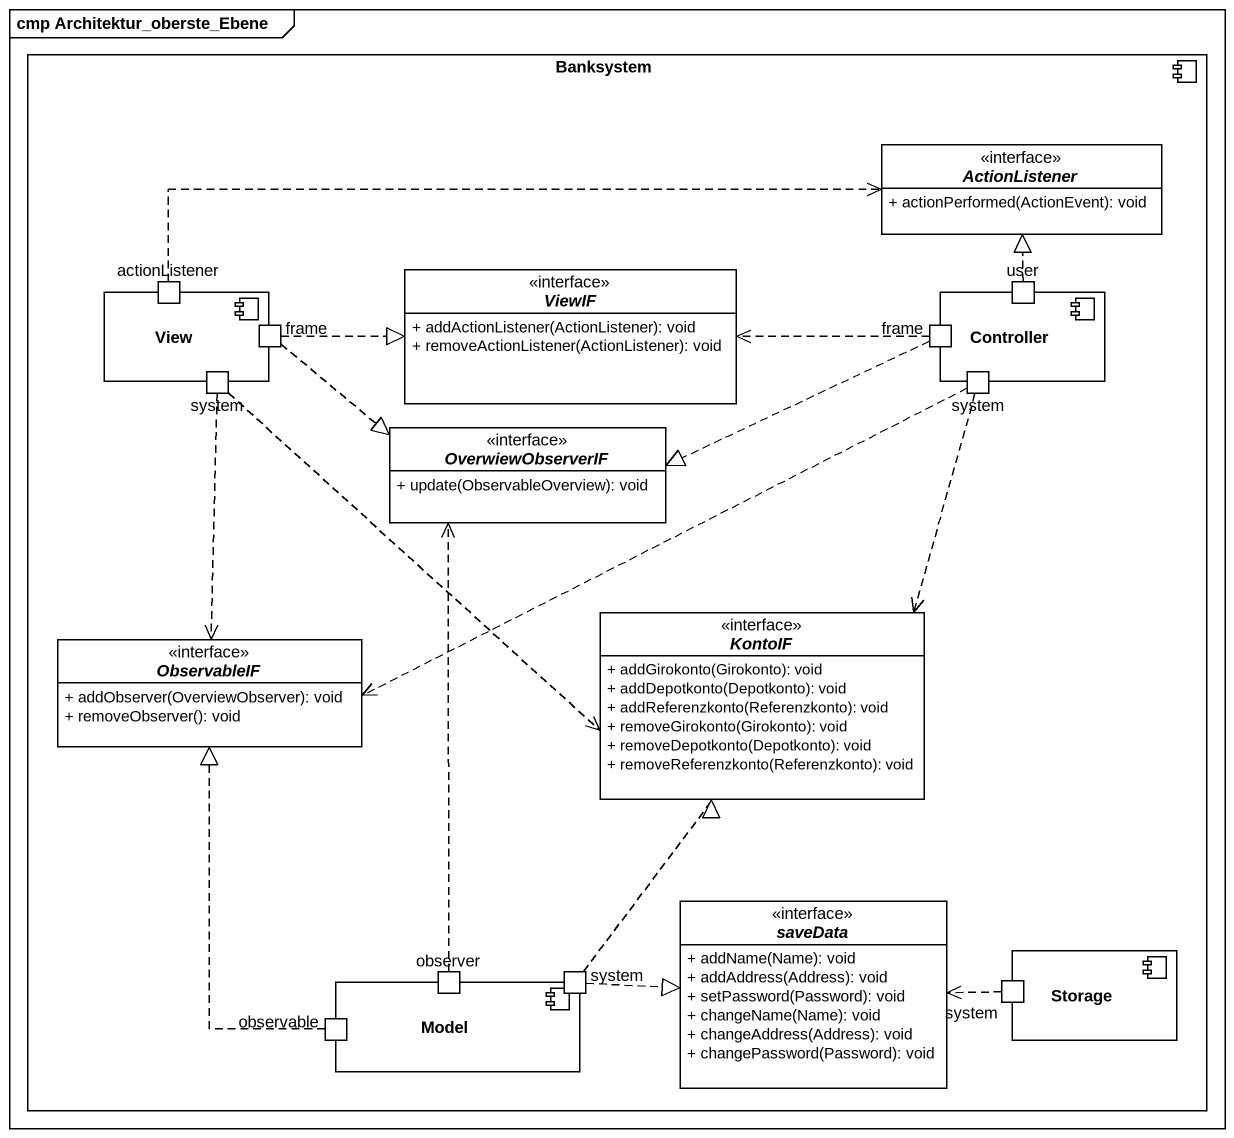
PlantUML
@startuml
mainframe cmp Architektur_oberste_Ebene
allowmixing
hide circle
hide empty members
skinparam classAttributeIconSize 0
component Banksystem {
  interface ActionListener {
    + actionPerformed(ActionEvent): void
  }
  component View {
    port actionListener
    port "frame" as frame_
    port system
  }
  interface ViewIF {
    + addActionListener(ActionListener): void
    + removeActionListener(ActionListener): void
  }
  component Controller {
    port "frame" as frame__2
    port user
    port "system" as system_2
  }
  interface OverwiewObserverIF {
    + update(ObservableOverview): void
  }
  interface ObservableIF {
    + addObserver(OverviewObserver): void
    + removeObserver(): void
  }
  interface KontoIF {
    + addGirokonto(Girokonto): void
    + addDepotkonto(Depotkonto): void
    + addReferenzkonto(Referenzkonto): void
    + removeGirokonto(Girokonto): void
    + removeDepotkonto(Depotkonto): void
    + removeReferenzkonto(Referenzkonto): void
  }
  interface saveData {
    + addName(Name): void
    + addAddress(Address): void
    + setPassword(Password): void
    + changeName(Name): void
    + changeAddress(Address): void
    + changePassword(Password): void
  }
  component Model {
    port observer
    port "system" as system_3
    port observable
  }
  component "Storage" as Storage_ {
    port "system" as system_4
  }
}
actionListener .right.> ActionListener
frame_ .right.|> ViewIF
frame_ .right.|> OverwiewObserverIF
frame__2 .left.> ViewIF
frame__2 .left.|> OverwiewObserverIF
user .up.|> ActionListener
system ..> ObservableIF
system .right.> KontoIF
system_2 .left.> ObservableIF
system_2 ..> KontoIF
observer .up.> OverwiewObserverIF
system_3 .up.|> KontoIF
system_3 .right.|> saveData
system_4 .left.> saveData
observable .up.|> ObservableIF
@enduml
